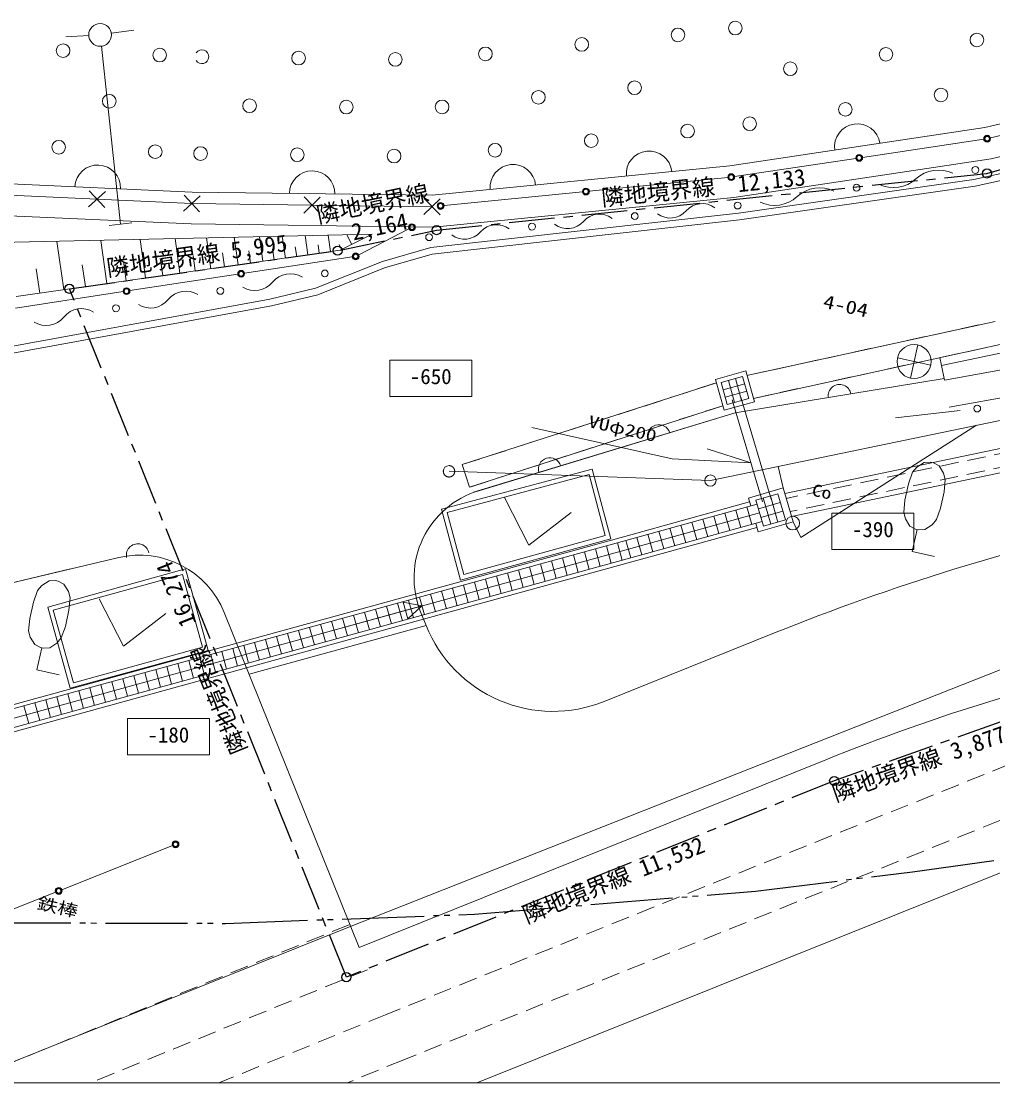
# Model space of a CAD drawing. Units: millimetres, scale not verified. Extents: x -56617 to 56645, y -39182 to 40051.
# Drawn here: x -44513 to -23204, y -9158 to 14124 of the extents above; entities that cross this region are included whole.
import ezdxf
from ezdxf.enums import TextEntityAlignment as Align

# ---------------------------------------------------------------- set-up
doc = ezdxf.new("R2010")
doc.units = ezdxf.units.MM
doc.header["$LTSCALE"] = 200
for name, pattern in [('CHAIN1', [8, 5, -1, 1, -1]), ('DASHED2', [3, 2, -1]), ('DOUBLE_CHAIN2', [12.8, 9, -1, 0.6, -0.6, 0.6, -1])]:
    doc.linetypes.add(name, pattern=pattern)
for name, color, linetype, lineweight in [('0-2_仕上', 4, 'Continuous', 9), ('0-3_建具', 7, 'Continuous', 18), ('0-5_寸法', 4, 'Continuous', 9), ('2-2_仕上', 4, 'Continuous', 9), ('2-F_2-Fﾚｲﾔ', 4, 'Continuous', 9), ('3-4_その他1', 4, 'Continuous', 18), ('3-5_その他2', 6, 'DOUBLE_CHAIN2', 25), ('3-6_その他3', 6, 'CHAIN1', 25), ('3-F_太線', 3, 'Continuous', 18), ('F-2_F-2ﾚｲﾔ', 7, 'Continuous', 18)]:
    doc.layers.add(name, color=color, linetype=linetype, lineweight=lineweight)
doc.styles.add('ＭＳ ゴシック', font='')
doc.styles.get('ＭＳ ゴシック').set_extended_font_data('MS Gothic')

msp = doc.modelspace()

# ---------------------------------------------------------------- linework, layer by layer
at = {"layer": '0-2_仕上'}
for p, q in [((-43032.2, 13809.6), (-43531.3, 13779.4)), ((-42535.2, 13860.2), (-42040.3, 13931.3)), ((-42755.7, 13576.1), (-42333.3, 9673)), ((-19192.8, 12779.4), (-23374.9, 11793.9)), ((-19206, 12519.5), (-23254.6, 11565.4)), ((-19025.4, 12099.7), (-23242.4, 11105.9)), ((-23374.9, 11793.9), (-28971.5, 10952.9)), ((-19085.3, 11654.7), (-23620.4, 10654.3)), ((-23401.8, 11537), (-26059.9, 11137.6)), ((-19050.1, 11508.8), (-23593.6, 10506.6)), ((-28971.5, 10952.9), (-35499.2, 10306.4)), ((-23242.4, 11105.9), (-28885, 10258)), ((-26208.3, 11115.3), (-28866.5, 10715.9)), ((-40763.2, 10376.9), (-44907.7, 10565.3)), ((-29015.3, 10697.3), (-32053.1, 10396.5)), ((-23620.4, 10654.3), (-28777.7, 9915.9)), ((-23593.6, 10506.6), (-28758.8, 9767.1)), ((-40770.6, 10127), (-44932, 10316.2)), ((-43035.9, 10053), (-42666.7, 10390.1)), ((-42682.7, 10036.9), (-43019.9, 10406.2)), ((-40955.2, 9958.4), (-40586, 10295.5)), ((-40602, 9942.4), (-40939.2, 10311.6)), ((-35499.2, 10306.4), (-40763.2, 10376.9)), ((-38315.7, 9917.3), (-37957.4, 10266.1)), ((-37962.2, 9912.6), (-38310.9, 10270.8)), ((-28885, 10258), (-35469.3, 9606)), ((-32202.3, 10381.7), (-35240.1, 10080.8)), ((-35502.5, 10056.4), (-40770.6, 10127)), ((-35681.6, 9882), (-35323.4, 10230.8)), ((-35328.1, 9877.3), (-35676.9, 10235.6)), ((-40783.8, 9677.1), (-44939.5, 9866)), ((-28777.7, 9915.9), (-35532.2, 9161.8)), ((-42084.7, 9699.9), (-42581.8, 9646.1)), ((-35469.3, 9606), (-40783.8, 9677.1)), ((-36009, 9571.7), (-37111.2, 9001.7)), ((-28758.8, 9767.1), (-35502.8, 9014.2)), ((-44988.6, 9267.7), (-36815.5, 9455.2)), ((-42632.9, 8372.9), (-42767.4, 9318.7)), ((-41787.6, 8493.1), (-41907.8, 9338.4)), ((-41032.1, 8600.5), (-41139.5, 9356)), ((-40356.9, 8696.5), (-40452.9, 9371.8)), ((-39753.3, 8782.3), (-39839.2, 9385.8)), ((-39213.9, 8859), (-39290.6, 9398.4)), ((-38718.9, 8929.4), (-38787.3, 9410)), ((-38223.9, 8999.8), (-38283.9, 9421.5)), ((-37728.9, 9070.2), (-37780.5, 9433.1)), ((-36815.5, 9455.2), (-37520.6, 9099.8)), ((-37262, 9230.2), (-37369, 9442.5)), ((-37520.6, 9099.8), (-44623.2, 8089.9)), ((-43578.7, 8238.4), (-43729.2, 9296.6)), ((-39483.6, 8820.7), (-39522, 9090.4)), ((-38966.4, 8894.2), (-39000.6, 9134.5)), ((-38471.4, 8964.6), (-38501.4, 9175.5)), ((-37976.4, 9035), (-38002.2, 9216.4)), ((-37485.2, 9117.6), (-37538.7, 9223.8)), ((-35532.2, 9161.8), (-36592.3, 8854.7)), ((-42210.3, 8433), (-42270.4, 8855.6)), ((-41409.9, 8546.8), (-41463.6, 8924.5)), ((-40694.5, 8648.5), (-40742.5, 8986.1)), ((-40055.1, 8739.4), (-40098, 9041.2)), ((-37251.9, 8956), (-39616.3, 8596.9)), ((-36592.3, 8854.7), (-38055.1, 8269.2)), ((-35502.8, 9014.2), (-36543.4, 8712.6)), ((-44107.8, 8163.1), (-44183.1, 8692.3)), ((-43105.8, 8305.6), (-43173.1, 8778.5)), ((-36543.4, 8712.6), (-38009.5, 8125.9)), ((-39764.6, 8574.4), (-42128.9, 8215.4)), ((-42277.2, 8192.9), (-44641.5, 7833.8)), ((-38055.1, 8269.2), (-39057.2, 8028.3)), ((-39057.2, 8028.3), (-45219, 6900.5)), ((-38009.5, 8125.9), (-39026.1, 7881.5)), ((-39026.1, 7881.5), (-45182.5, 6754.6)), ((-28596.5, 6353.7), (-23154, 7541.6)), ((-24325.8, 6574.6), (-20211.6, 7429.9)), ((-28453.7, 5852.6), (-23043.1, 7033.6)), ((-24363, 6745.5), (-24325.8, 6574.6)), ((-24325.8, 6574.6), (-24266.3, 6248.9)), ((-21792.9, 6698.8), (-24266.3, 6248.9)), ((-29285.5, 6268.8), (-28620.3, 6453.3)), ((-29162.4, 6199.2), (-28690, 6330.2)), ((-28847, 6286.6), (-28713.4, 5804.8)), ((-28690, 6330.2), (-28556.3, 5848.4)), ((-28620.3, 6453.3), (-28433.2, 5778.8)), ((-34842.4, 4398.5), (-29264.4, 6193.4)), ((-29098.4, 5594.3), (-29285.5, 6268.8)), ((-29028.8, 5717.4), (-29162.4, 6199.2)), ((-29118.1, 6039.2), (-28645.6, 6170.3)), ((-29004.1, 6243.1), (-28870.5, 5761.3)), ((-24273, 6285.3), (-28853.4, 5533)), ((-24158.9, 5658.6), (-21680.3, 6109.5)), ((-29073.7, 5879.2), (-28601.2, 6010.3)), ((-28556.3, 5848.4), (-29028.8, 5717.4)), ((-28730.4, 5876.1), (-28066.4, 3640.8)), ((-29125.5, 5691.8), (-34683.2, 3903.5)), ((-28433.2, 5778.8), (-29098.4, 5594.3)), ((-28922.1, 5819.1), (-28258.1, 3583.8)), ((-28853.4, 5533), (-34594.4, 3792.9)), ((-34477.8, 3828.2), (-28853.4, 5533)), ((-29397.8, 4048.9), (-22318.3, 5520)), ((-25335.3, 5426), (-23917.7, 5586.6)), ((-30238.5, 4526), (-33312.8, 5212.2)), ((-23561.1, 5261.7), (-27416.4, 2804.4)), ((-28513, 4441.7), (-29465.1, 4747.3)), ((-28513, 4441.7), (-30238.5, 4526)), ((-24708, 4447.5), (-24867.2, 4346.4)), ((-24570.6, 4451), (-24708, 4447.5)), ((-24505.6, 4436.5), (-24570.6, 4451)), ((-24382.7, 4374.9), (-24505.6, 4436.5)), ((-31989.1, 4301.9), (-35293.7, 3423.3)), ((-35130.1, 4252.6), (-29397.8, 4048.9)), ((-34683.2, 3903.5), (-34842.4, 4398.5)), ((-31582.4, 2772.2), (-31989.1, 4301.9)), ((-27799.7, 3886.9), (-27913.6, 4357.3)), ((-24961.3, 4230.8), (-25051.9, 3977.8)), ((-24867.2, 4346.4), (-24961.3, 4230.8)), ((-24281.6, 4215.7), (-24382.7, 4374.9)), ((-24245.6, 4071), (-24281.6, 4215.7)), ((-32060, 4179.5), (-35171.4, 3352.4)), ((-31704.5, 2842.3), (-32060, 4179.5)), ((-25051.9, 3977.8), (-25131.8, 3619.9)), ((-24271.2, 3803.5), (-24245.6, 4071)), ((-27919.8, 3761.8), (-28400.3, 3623.4)), ((-27753.7, 3185.2), (-27919.8, 3761.8)), ((-24351, 3445.7), (-24271.2, 3803.5)), ((-33914.6, 3676), (-33378.6, 2634.2)), ((-31249.1, 2737.4), (-28374.2, 3532.9)), ((-28234.2, 3046.8), (-28400.3, 3623.4)), ((-27864.4, 3569.6), (-28344.9, 3431.2)), ((-28074.7, 3092.8), (-28240.7, 3669.3)), ((-27915.2, 3138.7), (-28081.2, 3715.3)), ((-25131.8, 3619.9), (-25157.4, 3352.4)), ((-35293.7, 3423.3), (-34879.3, 1864.6)), ((-35171.4, 3352.4), (-34808.6, 1987.8)), ((-33378.6, 2634.2), (-32450.6, 3349.2)), ((-31195.7, 2544.6), (-28318.8, 3340.7)), ((-29214.8, 2885.3), (-29321.5, 3270.8)), ((-28973.9, 2951.9), (-29080.6, 3337.5)), ((-28732.9, 3018.6), (-28839.6, 3404.1)), ((-28492, 3085.3), (-28598.7, 3470.8)), ((-27809.1, 3377.4), (-28289.5, 3239)), ((-25157.4, 3352.4), (-25121.4, 3207.8)), ((-24441.7, 3192.7), (-24351, 3445.7)), ((-31142.7, 2351.8), (-28263.5, 3148.5)), ((-29937.6, 2685.2), (-30044.3, 3070.8)), ((-29696.7, 2751.9), (-29803.4, 3137.4)), ((-29455.8, 2818.6), (-29562.4, 3204.1)), ((-27753.7, 3185.2), (-28234.2, 3046.8)), ((-27416.4, 2804.4), (-27585.6, 3143.4)), ((-25121.4, 3207.8), (-25020.3, 3048.6)), ((-25020.3, 3048.6), (-24897.4, 2987)), ((-24694.9, 2976), (-24535.8, 3077.1)), ((-24535.8, 3077.1), (-24441.7, 3192.7)), ((-34808.6, 1987.8), (-31704.5, 2842.3)), ((-30901.4, 2418.5), (-31008.1, 2804)), ((-30660.5, 2485.2), (-30767.2, 2870.7)), ((-30419.5, 2551.9), (-30526.2, 2937.4)), ((-30178.6, 2618.6), (-30285.3, 3004.1)), ((-24864.9, 2979.7), (-24973.8, 2491.8)), ((-24897.4, 2987), (-24832.3, 2972.5)), ((-24832.3, 2972.5), (-24694.9, 2976)), ((-47589.2, -1753.2), (-31249.1, 2737.4)), ((-34879.3, 1864.6), (-31582.4, 2772.2)), ((-31679.1, 2619.2), (-31573.1, 2233.5)), ((-31438, 2685.4), (-31332, 2299.7)), ((-31142.4, 2351.9), (-31249.1, 2737.4)), ((-47536.2, -1946), (-31195.7, 2544.6)), ((-47483.2, -2138.9), (-31142.7, 2351.8)), ((-46358.5, 1421.8), (-42375.2, 2359.7)), ((-32643.3, 2354.2), (-32537.3, 1968.5)), ((-32402.3, 2420.5), (-32296.3, 2034.8)), ((-32161.2, 2486.7), (-32055.2, 2101)), ((-31920.1, 2552.9), (-31814.1, 2167.2)), ((-24973.8, 2491.8), (-24485.8, 2382.8)), ((-43430, 2111.3), (-46358.5, 1421.8)), ((-40908.8, 2114.2), (-43932.6, 1276.3)), ((-40413.4, 326.3), (-40908.8, 2114.2)), ((-33366.5, 2155.5), (-33260.5, 1769.8)), ((-33125.5, 2221.7), (-33019.5, 1836)), ((-32884.4, 2288), (-32778.4, 1902.3)), ((-40978.5, 1991.1), (-43809.5, 1206.6)), ((-40536.5, 396.1), (-40978.5, 1991.1)), ((-34330.8, 1890.5), (-34224.8, 1504.8)), ((-34089.7, 1956.7), (-33983.7, 1571)), ((-33848.6, 2023), (-33742.6, 1637.3)), ((-33607.6, 2089.2), (-33501.6, 1703.5)), ((-44155.4, 1635), (-44246.1, 1382)), ((-44061.3, 1750.6), (-44155.4, 1635)), ((-43902.2, 1851.7), (-44061.3, 1750.6)), ((-43764.8, 1855.2), (-43902.2, 1851.7)), ((-43699.7, 1840.7), (-43764.8, 1855.2)), ((-43576.8, 1779.1), (-43699.7, 1840.7)), ((-43475.7, 1619.9), (-43576.8, 1779.1)), ((-35054, 1691.7), (-34948, 1306)), ((-34812.9, 1758), (-34706.9, 1372.3)), ((-34571.8, 1824.2), (-34465.8, 1438.5)), ((-43439.7, 1475.2), (-43475.7, 1619.9)), ((-43465.3, 1207.7), (-43439.7, 1475.2)), ((-42804.4, 1458.2), (-42268.5, 416.5)), ((-36018.2, 1426.7), (-35912.2, 1041)), ((-35777.1, 1493), (-35671.1, 1107.3)), ((-35536.1, 1559.2), (-35430.1, 1173.5)), ((-35295, 1625.5), (-35189, 1239.8)), ((-44246.1, 1382), (-44326, 1024.1)), ((-43932.6, 1276.3), (-43438.5, -506.7)), ((-43809.5, 1206.6), (-43368.8, -383.8)), ((-43545.2, 849.9), (-43465.3, 1207.7)), ((-38134.8, 637.6), (-35724.1, 1300.1)), ((-36741.4, 1228), (-36635.4, 842.3)), ((-36500.3, 1294.2), (-36394.3, 908.5)), ((-36259.3, 1360.5), (-36153.3, 974.8)), ((-36036.1, 1020), (-36135.4, 1381.6)), ((-36135.4, 1381.6), (-35724.1, 1300.1)), ((-35724.1, 1300.1), (-36036.1, 1020)), ((-35753.1, 1167.7), (-35632.5, 868)), ((-44326, 1024.1), (-44351.5, 756.6)), ((-42268.5, 416.5), (-41340.4, 1131.5)), ((-37705.6, 963), (-37599.6, 577.3)), ((-37464.6, 1029.2), (-37358.6, 643.5)), ((-37223.5, 1095.5), (-37117.5, 709.8)), ((-36982.5, 1161.7), (-36876.5, 776)), ((-44351.5, 756.6), (-44315.5, 612)), ((-43635.8, 596.9), (-43545.2, 849.9)), ((-38428.8, 764.2), (-38322.8, 378.5)), ((-38187.8, 830.5), (-38081.8, 444.8)), ((-37946.7, 896.7), (-37840.7, 511)), ((-44315.5, 612), (-44214.4, 452.8)), ((-43889.1, 380.2), (-43729.9, 481.3)), ((-43729.9, 481.3), (-43635.8, 596.9)), ((-39393.1, 499.3), (-39287.1, 113.6)), ((-39152, 565.5), (-39046, 179.8)), ((-38911, 631.8), (-38805, 246.1)), ((-38669.9, 698), (-38563.9, 312.3)), ((-21402.9, 546.1), (-37311.6, -5736.1)), ((-44214.4, 452.8), (-44091.5, 391.2)), ((-44059, 383.9), (-44167.9, -104)), ((-44091.5, 391.2), (-44026.5, 376.7)), ((-44026.5, 376.7), (-43889.1, 380.2)), ((-43438.5, -506.7), (-40413.4, 326.3)), ((-43368.8, -383.8), (-40536.5, 396.1)), ((-40357.3, 234.3), (-40251.3, -151.4)), ((-40116.3, 300.5), (-40010.3, -85.2)), ((-39875.2, 366.8), (-39769.2, -18.9)), ((-39634.1, 433), (-39528.1, 47.3)), ((-41080.5, 35.5), (-40974.5, -350.2)), ((-40839.5, 101.8), (-40733.5, -283.9)), ((-40598.4, 168), (-40492.4, -217.7)), ((-44167.9, -104), (-43679.9, -213)), ((-42044.8, -229.5), (-41938.8, -615.2)), ((-41803.7, -163.2), (-41697.7, -548.9)), ((-41562.6, -97), (-41456.6, -482.7)), ((-41321.6, -30.7), (-41215.6, -416.4)), ((-42768, -428.2), (-42662, -813.9)), ((-42526.9, -362), (-42420.9, -747.7)), ((-42285.8, -295.7), (-42179.8, -681.4)), ((-43732.2, -693.2), (-43626.2, -1078.9)), ((-43491.1, -627), (-43385.2, -1012.7)), ((-43250.1, -560.7), (-43144.1, -946.4)), ((-43009, -494.5), (-42903, -880.2)), ((-44455.4, -892), (-44349.4, -1277.7)), ((-44214.3, -825.7), (-44108.3, -1211.4)), ((-43973.3, -759.5), (-43867.3, -1145.2)), ((-19915.2, -3296.3), (-34521, -9158.1)), ((-41198, -3955.9), (-43622.1, -4923)), ((-43761.4, -4978.6), (-46185.4, -5945.6)), ((-37311.6, -5736.1), (-45845.7, -9158.1))]:
    msp.add_line(p, q, dxfattribs=at)
at = {"layer": '0-2_仕上', "linetype": 'DASHED2'}
for p, q in [((-28596.5, 6353.7), (-23154, 7541.6)), ((-28453.7, 5852.6), (-23043.1, 7033.5)), ((-34842.4, 4398.5), (-29264.4, 6193.4)), ((-29125.5, 5691.8), (-34683.2, 3903.5)), ((-20609.9, -1279.9), (-36521.2, -7665.8)), ((-20262.6, -2288.1), (-36121.6, -8653)), ((-37320.6, -5691.5), (-45809.3, -9158.1)), ((-36920.9, -6678.6), (-42992.4, -9158.1)), ((-36521.2, -7665.8), (-40175.5, -9158.1)), ((-36121.6, -8653), (-37358.6, -9158.1))]:
    msp.add_line(p, q, dxfattribs=at)
at = {"layer": '0-2_仕上'}
for centre, radius in [((-42782.6, 13824.6), 250), ((-30108.6, 13824.7), 150), ((-28850.9, 13974.2), 150), ((-32219.6, 13615.6), 150), ((-23553.7, 13713.2), 150), ((-43595.1, 13478.6), 150), ((-41476, 13382.2), 150), ((-34330.6, 13406.5), 150), ((-25546.6, 13398.2), 150), ((-38429, 13315.8), 150), ((-36307.8, 13287.4), 150), ((-27644.4, 13082.9), 150), ((-31059.6, 12664.6), 150), ((-33170.6, 12455.6), 150), ((-24340.1, 12506.9), 150), ((-42583.8, 12370.8), 150), ((-39503.7, 12269.4), 150), ((-37382.6, 12241), 150), ((-35281.6, 12246.5), 150), ((-26437.9, 12191.7), 150), ((-28535.6, 11876.4), 150), ((-32010.6, 11504.6), 150), ((-29899.6, 11713.7), 150), ((-43691.5, 11359.4), 150), ((-41572.4, 11263.1), 150), ((-34121.6, 11295.5), 150), ((-23327.6, 11548.2), 75), ((-23327.6, 11548.2), 60), ((-23327.6, 11548.2), 50), ((-40578.5, 11223), 150), ((-38457.4, 11194.6), 150), ((-36336.2, 11166.2), 150), ((-26134.1, 11126.4), 75), ((-26134.1, 11126.4), 60), ((-26134.1, 11126.4), 50), ((-28940.6, 10704.7), 75), ((-28940.6, 10704.7), 60), ((-28940.6, 10704.7), 50), ((-23585, 10862.3), 75), ((-23585, 10862.3), 75), ((-26192.5, 10472), 75), ((-32127.7, 10389.1), 75), ((-32127.7, 10389.1), 60), ((-32127.7, 10389.1), 50), ((-35314.8, 10073.5), 75), ((-35314.8, 10073.5), 60), ((-35314.8, 10073.5), 50), ((-28800.1, 10081.6), 75), ((-28800.1, 10081.6), 75), ((-31055.5, 9850.2), 75), ((-35942.4, 9606.2), 75), ((-35942.4, 9606.2), 60), ((-35942.4, 9606.2), 50), ((-33310.9, 9618.7), 75), ((-35566.3, 9387.3), 75), ((-37177.8, 8967.2), 75), ((-37177.8, 8967.2), 60), ((-37177.8, 8967.2), 50), ((-39690.4, 8585.7), 75), ((-39690.4, 8585.7), 60), ((-39690.4, 8585.7), 50), ((-37854.1, 8592.7), 75), ((-42203, 8204.1), 75), ((-42203, 8204.1), 60), ((-42203, 8204.1), 50), ((-40144.5, 8210.1), 75), ((-42434.9, 7827.4), 75), ((-23545.1, 5628.8), 75), ((-35130.1, 4252.6), 125), ((-29397.8, 4048.9), 125), ((-41128.4, -3928.1), 75), ((-41128.4, -3928.1), 60), ((-41128.4, -3928.1), 50), ((-43691.7, -4950.8), 75), ((-43691.7, -4950.8), 60), ((-43691.7, -4950.8), 50)]:
    msp.add_circle(centre, radius, dxfattribs=at)
at = {"layer": '0-2_仕上', "linetype": 'DASHED2'}
msp.add_circle((-35130.1, 4252.6), 125, dxfattribs=at)
at = {"layer": '0-2_仕上'}
for centre, radius, start, end in [((-40550.1, 13344.2), 150, 211.32719, 145.30278), ((-26173.2, 11373.4), 500, 8.54547, 188.54547), ((-30742.7, 10777.5), 500, 5.65594, 185.65594), ((-42835.5, 10471.1), 500, 357.39708, 177.39708), ((-33728, 10481.8), 500, 5.65594, 185.65594), ((-38131.2, 10341.7), 500, 359.23289, 179.23289), ((-24394.2, 10127.3), 732.1, 64.5374, 132.49095), ((-25383.3, 11207), 732.1, 244.5374, 312.49095), ((-27990.8, 10816.7), 732.1, 244.5374, 312.49095), ((-27001.8, 9736.9), 732.1, 64.5374, 132.49095), ((-29578, 9661), 464, 52.7953, 138.92333), ((-31833.4, 9429.6), 464, 52.7953, 138.92333), ((-30277.5, 10270.8), 464, 232.7953, 318.92333), ((-34088.8, 9198.1), 464, 52.7953, 138.92333), ((-32532.9, 10039.3), 464, 232.7953, 318.92333), ((-34788.3, 9807.9), 464, 232.7953, 318.92333), ((-39387, 8716.3), 499.5, 238.05358, 320.91348), ((-38611.6, 8086.4), 499.5, 58.05358, 140.91348), ((-40902, 7703.8), 499.5, 58.05358, 140.91348), ((-41677.5, 8333.7), 499.5, 238.05358, 320.91348), ((-43192.4, 7321.2), 499.5, 58.05358, 140.91348), ((-43967.9, 7951.1), 499.5, 238.05358, 320.91348), ((-26563.2, 5909.1), 250, 9.32696, 189.32696), ((-30527.7, 5025.5), 250, 16.86226, 196.86226), ((-32920.2, 4300.3), 250, 16.86226, 196.86226), ((-41957.3, 2413.3), 250, 11.58663, 191.58663)]:
    msp.add_arc(centre, radius, start, end, dxfattribs=at)
at = {"layer": '0-3_建具'}
for p, q in [((10703.3, 11807.5), (-27764.8, 3765.7)), ((10676.2, 11270.6), (-27620.5, 3264.6)), ((-27799.7, 3886.9), (-28562, 3667.3)), ((-27585.6, 3143.4), (-27799.7, 3886.9)), ((-31273, 2824.1), (-28537.2, 3581.2)), ((-28512.2, 3494.7), (-28562, 3667.3)), ((-47927.7, -1752.9), (-31273, 2824.1)), ((-31118.8, 2265), (-28376.6, 3023.8)), ((-47700.8, -2292), (-31118.8, 2265)), ((-40061.4, 1159.5), (-37103.7, -6191.5)), ((-31729.5, -795.4), (-27988.5, 709.9)), ((-37103.7, -6191.5), (-26868.7, -2073.3))]:
    msp.add_line(p, q, dxfattribs=at)
at = {"layer": '0-3_建具', "linetype": 'DASHED2'}
for p, q in [((10697.5, 11693.9), (-27734.3, 3659.7)), ((10681.9, 11384.2), (-27651, 3370.6))]:
    msp.add_line(p, q, dxfattribs=at)
at = {"layer": '0-3_建具'}
msp.add_lwpolyline([(-27585.6, 3143.4), (-28347.8, 2923.8), (-28401.5, 3110.3)], dxfattribs=at)
for centre, radius, start, end in [((-33897.6, 1914.2), 2000, 106.86226, 201.91795), ((-9324.6, -45676.1), 50000, 102.36122, 111.91795), ((-41916.8, 412.9), 2000, 21.91795, 103.2497), ((-32849.3, 1987.8), 3000, 201.91795, 291.91795), ((-9324.6, -45676.1), 47000, 102.36122, 111.91795)]:
    msp.add_arc(centre, radius, start, end, dxfattribs=at)
at = {"layer": '0-5_寸法'}
for p, q in [((-24848, 7026.6), (-25011.4, 6294.6)), ((-24563.7, 6578.9), (-25295.7, 6742.3))]:
    msp.add_line(p, q, dxfattribs=at)
msp.add_circle((-24929.7, 6660.6), 375, dxfattribs=at)
at = {"layer": '2-2_仕上'}
msp.add_circle((-27589.8, 3117.8), 150, dxfattribs=at)
at = {"layer": '2-F_2-Fﾚｲﾔ', "color": 7, "lineweight": 18}
msp.add_line((-39515.2, -198), (-35632.8, 868.9), dxfattribs=at)
at = {"layer": '3-4_その他1', "color": 7}
for points in [[(-36430.3, 5893.8), (-34630.3, 5893.8), (-34630.3, 6693.8), (-36430.3, 6693.8)], [(-26733.3, 2538.2), (-24933.3, 2538.2), (-24933.3, 3338.2), (-26733.3, 3338.2)], [(-42185.4, -1967.6), (-40385.4, -1967.6), (-40385.4, -1167.6), (-42185.4, -1167.6)]]:
    msp.add_lwpolyline(points, close=True, dxfattribs=at)
at = {"layer": '3-5_その他2'}
for p, q in [((-34571, -5459.6), (-28405.8, -4953.7)), ((-40030.4, -5661.8), (-34571, -5459.6)), ((-45225, -5647.8), (-40030.4, -5661.8))]:
    msp.add_line(p, q, dxfattribs=at)
msp.add_lwpolyline([(-28405.8, -4953.7), (-24965.3, -4532.4), (-20903.7, -3962.5)], dxfattribs=at)
at = {"layer": '3-6_その他3'}
for p, q in [((-23332.6, 10785.4), (-18153.9, 12292.4)), ((-35402.2, 9542.9), (-23332.6, 10785.4)), ((-37520.6, 9099.8), (-35402.2, 9542.9)), ((-43455.7, 8255.9), (-37520.6, 9099.8)), ((-37380.9, -6842), (-43455.7, 8255.9)), ((-23028.2, -1241.2), (-26682.1, -2537.2)), ((-26682.1, -2537.2), (-37380.9, -6842))]:
    msp.add_line(p, q, dxfattribs=at)
at = {"layer": '3-6_その他3', "linetype": 'Continuous'}
for centre in [(-23332.6, 10785.4), (-35402.2, 9542.9), (-37571.4, 9092.6), (-43455.7, 8255.9), (-26682.1, -2537.2), (-37380.9, -6842)]:
    msp.add_circle(centre, 100, dxfattribs=at)
at = {"layer": 'F-2_F-2ﾚｲﾔ'}
msp.add_line((-13061.9, -9158.1), (-47789.3, -9158.1), dxfattribs=at)

# ---------------------------------------------------------------- texts
at = {"layer": '0-2_仕上', "style": 'ＭＳ ゴシック'}
for s, width, p in [('VUφ200', 1.3, (-32113.1, 5149.3)), ('Co', 1.2, (-27207.4, 3646.9)), ('鉄棒', 1.25, (-44198, -5412.8))]:
    msp.add_text(s, height=263.9, rotation=347.417, dxfattribs=dict(at, width=width)).set_placement(p, align=Align.BOTTOM_LEFT)
at = {"layer": '0-5_寸法', "color": 7, "style": 'ＭＳ ゴシック', "width": 1.25}
msp.add_text('4-04', height=293.3, rotation=347.417, dxfattribs=at).set_placement((-26964.8, 7758.4), align=Align.BOTTOM_LEFT)
at = {"layer": '3-4_その他1', "style": 'ＭＳ ゴシック'}
for s, p in [('-650', (-35990.3, 6063.8)), ('-390', (-26293.3, 2708.2)), ('-180', (-41745.4, -1797.6))]:
    msp.add_text(s, height=337.2, dxfattribs=at).set_placement(p, align=Align.BOTTOM_LEFT)
at = {"layer": '3-F_太線', "style": 'ＭＳ ゴシック'}
for s, rotation, p in [('隣地境界線\u300012,133', 5.877, (-31758.9, 9958.2)), ('隣地境界線', 11.815, (-37970.1, 9580.6)), ('2,164', 11.815, (-37203.7, 9207)), ('隣地境界線 5,995', 8.093, (-42597.6, 8418.3)), ('隣地境界線\u300016,274', 111.918, (-39447.5, -1812.8)), ('隣地境界線 3,877', 19.529, (-26612.2, -3101.9)), ('隣地境界線 11,532', 21.918, (-33385, -5772.1))]:
    msp.add_text(s, height=366.6, rotation=rotation, dxfattribs=at).set_placement(p, align=Align.BOTTOM_LEFT)

doc.saveas('drawing.dxf')
